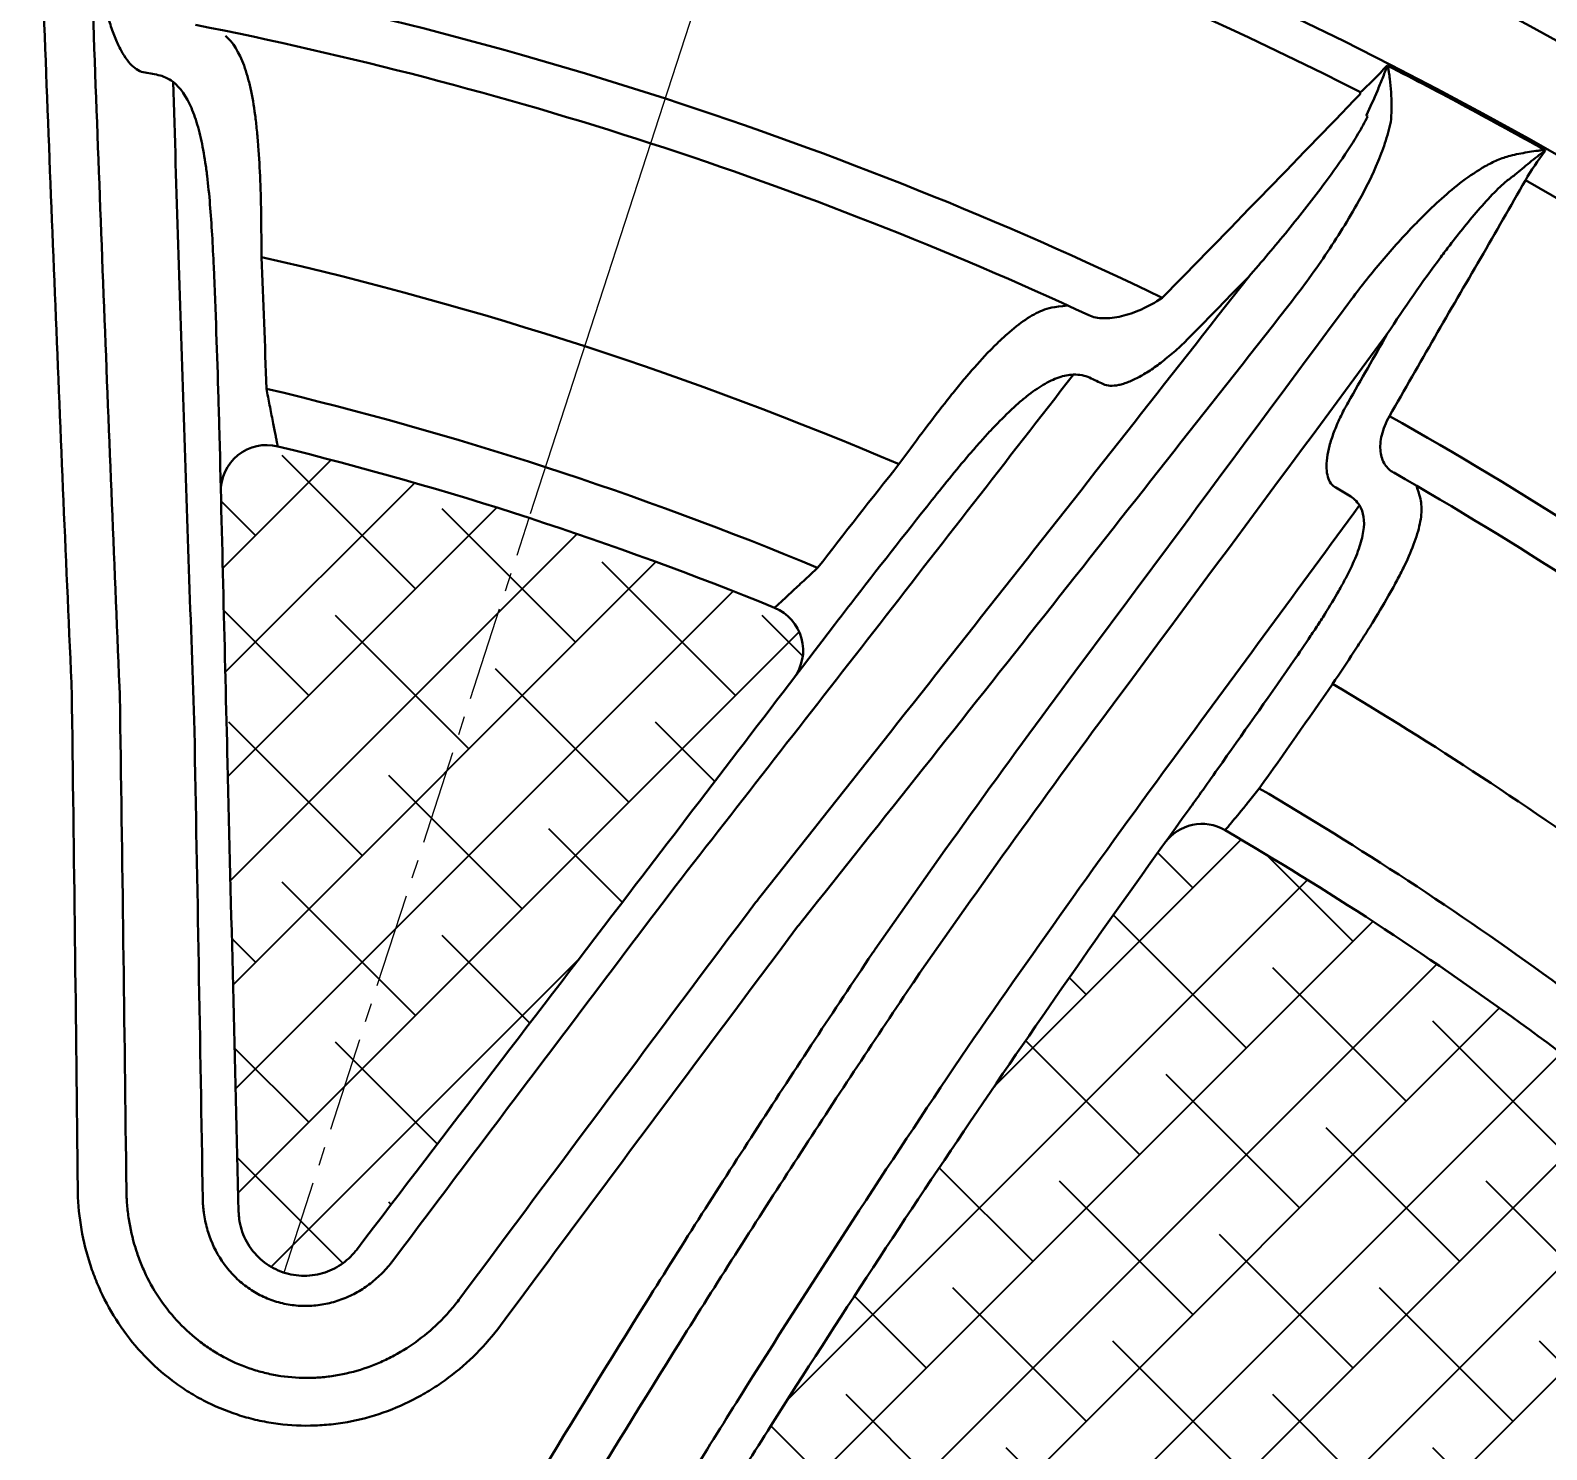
# Model space of a CAD drawing. Header units: inches. Extents: x 975 to 1816, y 133 to 420.
# Drawn here: x 1562.55 to 1582.65, y 308.91 to 327.72 of the extents above; entities that cross this region are included whole.
import ezdxf

# ---------------------------------------------------------------- set-up
doc = ezdxf.new("R2010")
doc.units = ezdxf.units.IN
doc.header["$MEASUREMENT"] = 0
doc.linetypes.add('CENTER', pattern=[2, 1.25, -0.25, 0.25, -0.25])
doc.layers.get('0').update_dxf_attribs({"lineweight": 30})
doc.layers.add('Center', color=1, linetype='CENTER', lineweight=18)
doc.layers.add('FORMAT', color=7, linetype='Continuous')
doc.styles.add('TCVN', font='tcvn+7284-2003r.ttf', dxfattribs={"height": 2.5})
doc.dimstyles.new('TCVN', dxfattribs={"dimtxt": 2.5, "dimasz": 3, "dimexe": 0.1, "dimexo": 0.0625, "dimgap": 0.09, "dimtad": 0, "dimtoh": 1, "dimdec": 0, "dimzin": 0, "dimdsep": 46, "dimtxsty": 'TCVN', "dimcen": 0.09, "dimclrd": 2, "dimclre": 2, "dimclrt": 1, "dimadec": 0, "dimazin": 0, "dimtfac": 1, "dimtdec": 0, "dimtofl": 0, "dimtmove": 0, "dimatfit": 3, "dimfxl": 1, "dimtolj": 1, "dimtzin": 0, "dimlwd": 18, "dimlwe": 18, "dimarcsym": 0})

# ---------------------------------------------------------------- blocks, each defined once
blk = doc.blocks.new('*D74')
at = {"layer": 'Center', "color": 2, "linetype": 'Continuous', "lineweight": 18, "transparency": 16777216}
for p, q in [((1611.12, 353.394), (1591.198, 326.267)), ((1614.12, 353.394), (1611.12, 353.394))]:
    blk.add_line(p, q, dxfattribs=at)
at = {"layer": 'Center', "color": 2, "lineweight": 18, "transparency": 16777216}
for p, q in [((1554.506, 276.426), (1554.686, 276.426)), ((1554.596, 276.336), (1554.596, 276.516))]:
    blk.add_line(p, q, dxfattribs=at)
at = {"layer": 'Center', "color": 2, "transparency": 16777216}
blk.add_solid([(1590.795, 326.563), (1591.601, 325.971), (1589.422, 323.849)], dxfattribs=at)
at = {"layer": 'Defpoints', "color": 0, "transparency": 16777216}
for p in [(1589.422, 323.849), (1519.769, 229.002)]:
    blk.add_point(p, dxfattribs=at)
at = {"layer": 'Center', "color": 1, "transparency": 16777216, "insert": (1617.21, 353.394), "char_height": 2.5, "attachment_point": 5, "style": 'TCVN'}
blk.add_mtext('\\A1;∅118', dxfattribs=at)
blk = doc.blocks.new('*D75')
at = {"layer": 'Center', "color": 2, "linetype": 'Continuous', "lineweight": 18, "transparency": 16777216}
for p, q in [((1614.022, 341.958), (1566.443, 289.491)), ((1617.022, 341.958), (1614.022, 341.958))]:
    blk.add_line(p, q, dxfattribs=at)
at = {"layer": 'Center', "color": 2, "lineweight": 18, "transparency": 16777216}
for p, q in [((1554.506, 276.426), (1554.686, 276.426)), ((1554.596, 276.336), (1554.596, 276.516))]:
    blk.add_line(p, q, dxfattribs=at)
at = {"layer": 'Center', "color": 2, "transparency": 16777216}
blk.add_solid([(1566.073, 289.826), (1566.814, 289.155), (1564.428, 287.268)], dxfattribs=at)
at = {"layer": 'Defpoints', "color": 0, "transparency": 16777216}
for p in [(1564.428, 287.268), (1544.763, 265.583)]:
    blk.add_point(p, dxfattribs=at)
at = {"layer": 'Center', "color": 1, "transparency": 16777216, "insert": (1619.737, 341.958), "char_height": 2.5, "attachment_point": 5, "style": 'TCVN'}
blk.add_mtext('\\A1;∅29', dxfattribs=at)
blk = doc.blocks.new('*D79')
at = {"layer": 'Center', "color": 2, "linetype": 'Continuous', "lineweight": 18, "transparency": 16777216}
blk.add_line((1569.182, 321.319), (1573.49, 334.585), dxfattribs=at)
for start, end in [(82.96732, 87.18581), (74.82735, 79.04584)]:
    blk.add_arc((1554.596, 276.391), 61.085, start, end, dxfattribs=at)
at = {"layer": 'Center', "color": 2, "transparency": 16777216}
for points in [[(1557.583, 336.902), (1557.607, 337.902), (1554.596, 337.475)], [(1570.726, 335.825), (1570.441, 334.867), (1573.459, 334.49)]]:
    blk.add_solid(points, dxfattribs=at)
at = {"layer": 'Defpoints', "color": 0, "transparency": 16777216}
for p in [(1554.596, 349.385), (1567.287, 336.143), (1569.163, 321.259), (1565.915, 311.256), (1554.596, 203.466)]:
    blk.add_point(p, dxfattribs=at)
at = {"layer": 'Center', "color": 1, "transparency": 16777216, "insert": (1564.145, 336.724), "char_height": 2.5, "attachment_point": 5, "rotation": 351.0066, "style": 'TCVN'}
blk.add_mtext('\\A1;18°', dxfattribs=at)
blk = doc.blocks.new('*D83')
at = {"layer": 'Center', "color": 2, "linetype": 'Continuous', "lineweight": 18, "transparency": 16777216}
blk.add_line((1565.88, 280.084), (1565.575, 279.984), dxfattribs=at)
for start, end in [(65.6581, 75.2097), (32.9401, 42.4918)]:
    blk.add_arc((1554.596, 276.385), 11.654, start, end, dxfattribs=at)
at = {"layer": 'Center', "color": 2, "transparency": 16777216}
for points in [[(1557.506, 287.157), (1557.635, 288.149), (1554.596, 288.039)], [(1564.827, 282.938), (1563.925, 282.507), (1565.67, 280.016)]]:
    blk.add_solid(points, dxfattribs=at)
at = {"layer": 'Defpoints', "color": 0, "transparency": 16777216}
for p in [(1554.596, 349.385), (1563.243, 284.198), (1571.34, 281.874), (1565.939, 280.104), (1554.596, 203.466)]:
    blk.add_point(p, dxfattribs=at)
at = {"layer": 'Center', "color": 1, "transparency": 16777216, "insert": (1561.433, 285.823), "char_height": 2.5, "attachment_point": 5, "rotation": 324.0749, "style": 'TCVN'}
blk.add_mtext('\\A1;72°', dxfattribs=at)

msp = doc.modelspace()

# ---------------------------------------------------------------- hatches: boundary and pattern name
at = {"layer": 'FORMAT'}
h = msp.add_hatch(dxfattribs=at)
h.set_pattern_fill('ANSI38', color=3, scale=8)
h.paths.add_polyline_path([(1554.596, 336.264, 0.414214), (1494.668, 276.336, 0.414214), (1554.596, 216.408), (1554.596, 217.588, -0.414214), (1495.758, 276.426, -0.414214), (1554.596, 335.264)])
h.paths.add_polyline_path([(1554.596, 336.264), (1554.596, 335.264, -0.414214), (1613.434, 276.426, -0.414214), (1554.596, 217.588), (1554.596, 216.408, 0.414214), (1614.524, 276.336, 0.414214)])
h.paths.add_polyline_path([(1560.855, 334.334), (1566.535, 333.435), (1567.473, 339.362), (1561.793, 340.261)], flags=9)
h = msp.add_hatch(dxfattribs=at)
h.set_pattern_fill('ANSI38', color=3, scale=8)
edge = h.paths.add_edge_path()
edge.add_spline(control_points=[(1565.165, 318.007), (1565.214, 316.037), (1565.263, 314.053), (1565.312, 312.063)], knot_values=[0, 0, 0, 0, 1, 1, 1, 1], degree=3, periodic=0)
edge.add_spline(control_points=[(1565.313, 312.049), (1565.313, 312.049), (1565.313, 312.048), (1565.313, 312.047), (1565.314, 312.022), (1565.316, 311.993), (1565.32, 311.966), (1565.332, 311.876), (1565.36, 311.783), (1565.403, 311.697), (1565.446, 311.61), (1565.506, 311.528), (1565.578, 311.458), (1565.644, 311.394), (1565.723, 311.34), (1565.806, 311.3), (1565.891, 311.259), (1565.983, 311.232), (1566.076, 311.221), (1566.17, 311.209), (1566.267, 311.214), (1566.358, 311.232), (1566.449, 311.251), (1566.536, 311.285), (1566.614, 311.329), (1566.691, 311.373), (1566.76, 311.429), (1566.817, 311.49), (1566.835, 311.509), (1566.855, 311.532), (1566.868, 311.549)], knot_values=[0.000098, 0.000098, 0.000098, 0.000098, 0.000114, 0.000114, 0.000114, 0.000566, 0.000566, 0.000566, 0.002082, 0.002082, 0.002082, 0.003603, 0.003603, 0.003603, 0.005004, 0.005004, 0.005004, 0.006419, 0.006419, 0.006419, 0.007843, 0.007843, 0.007843, 0.009254, 0.009254, 0.009254, 0.010654, 0.010654, 0.010654, 0.01109, 0.01109, 0.01109, 0.01109], degree=3, periodic=0)
edge.add_spline(control_points=[(1566.873, 311.556), (1568.082, 313.137), (1569.288, 314.713), (1570.486, 316.279)], knot_values=[0, 0, 0, 0, 1, 1, 1, 1], degree=3, periodic=0)
edge.add_spline(control_points=[(1570.486, 316.279), (1571.391, 317.462), (1572.3, 318.651), (1573.213, 319.844)], knot_values=[0, 0, 0, 0, 1, 1, 1, 1], degree=3, periodic=0)
edge.add_arc((1572.187, 319.504), 0.609, 322.5853, 427.7878)
edge.add_arc((1554.596, 276.426), 47.141, 67.7878, 76.2122)
edge.add_arc((1565.685, 321.617), 0.609, 76.2122, 181.4147)
edge.add_spline(control_points=[(1565.055, 322.494), (1565.092, 320.993), (1565.129, 319.496), (1565.165, 318.007)], knot_values=[0, 0, 0, 0, 1, 1, 1, 1], degree=3, periodic=0)
h = msp.add_hatch(dxfattribs=at)
h.set_pattern_fill('ANSI38', color=3, scale=8)
edge = h.paths.add_edge_path()
edge.add_spline(control_points=[(1585.094, 297.61), (1585.012, 297.594), (1584.923, 297.589), (1584.835, 297.599)], knot_values=[0.009254, 0.009254, 0.009254, 0.009254, 0.010654, 0.010654, 0.010654, 0.010654], degree=3, periodic=0)
edge.add_spline(control_points=[(1584.835, 297.599), (1584.746, 297.609), (1584.655, 297.633), (1584.571, 297.671)], knot_values=[0.007843, 0.007843, 0.007843, 0.007843, 0.009254, 0.009254, 0.009254, 0.009254], degree=3, periodic=0)
edge.add_spline(control_points=[(1584.571, 297.671), (1584.486, 297.71), (1584.405, 297.763), (1584.336, 297.827)], knot_values=[0.006419, 0.006419, 0.006419, 0.006419, 0.007843, 0.007843, 0.007843, 0.007843], degree=3, periodic=0)
edge.add_spline(control_points=[(1584.336, 297.827), (1584.267, 297.891), (1584.208, 297.967), (1584.164, 298.05)], knot_values=[0.005004, 0.005004, 0.005004, 0.005004, 0.006419, 0.006419, 0.006419, 0.006419], degree=3, periodic=0)
edge.add_spline(control_points=[(1584.164, 298.05), (1584.12, 298.132), (1584.088, 298.222), (1584.072, 298.312)], knot_values=[0.003603, 0.003603, 0.003603, 0.003603, 0.005004, 0.005004, 0.005004, 0.005004], degree=3, periodic=0)
edge.add_spline(control_points=[(1584.072, 298.312), (1584.055, 298.411), (1584.055, 298.513), (1584.071, 298.608)], knot_values=[0.002082, 0.002082, 0.002082, 0.002082, 0.003603, 0.003603, 0.003603, 0.003603], degree=3, periodic=0)
edge.add_spline(control_points=[(1584.071, 298.608), (1584.087, 298.703), (1584.119, 298.795), (1584.162, 298.875)], knot_values=[0.000566, 0.000566, 0.000566, 0.000566, 0.002082, 0.002082, 0.002082, 0.002082], degree=3, periodic=0)
edge.add_spline(control_points=[(1584.162, 298.875), (1584.175, 298.899), (1584.19, 298.923), (1584.204, 298.944)], knot_values=[0.000114, 0.000114, 0.000114, 0.000114, 0.000566, 0.000566, 0.000566, 0.000566], degree=3, periodic=0)
edge.add_spline(control_points=[(1584.213, 298.958), (1585.343, 300.597), (1586.469, 302.23), (1587.588, 303.853)], knot_values=[0, 0, 0, 0, 1, 1, 1, 1], degree=3, periodic=0)
edge.add_spline(control_points=[(1587.588, 303.853), (1588.266, 304.836), (1588.946, 305.823), (1589.629, 306.813)], knot_values=[0.198369, 0.198369, 0.198369, 0.198369, 1, 1, 1, 1], degree=3, periodic=0)
edge.add_arc((1590.13, 306.467), 0.609, 40.2122, 145.4147, ccw=False)
edge.add_arc((1554.596, 276.426), 47.141, 31.7878, 40.2122, ccw=False)
edge.add_arc((1594.148, 300.937), 0.609, -73.4147, 31.7878, ccw=False)
edge.add_spline(control_points=[(1594.322, 300.354), (1593.17, 300.011), (1592.021, 299.668), (1590.876, 299.328)], knot_values=[0, 0, 0, 0, 0.801631, 0.801631, 0.801631, 0.801631], degree=3, periodic=0)
edge.add_spline(control_points=[(1590.876, 299.328), (1588.987, 298.765), (1587.085, 298.198), (1585.177, 297.63)], knot_values=[0, 0, 0, 0, 1, 1, 1, 1], degree=3, periodic=0)
h.paths.add_polyline_path([(1584.085, 282.634), (1589.085, 282.634), (1589.085, 288.634), (1584.085, 288.634)], flags=9)
h.paths.add_polyline_path([(1553.095, 311.565), (1556.095, 311.565), (1556.095, 317.565), (1553.095, 317.565)], flags=9)
h = msp.add_hatch(dxfattribs=at)
h.set_pattern_fill('ANSI38', color=3, scale=8)
h.set_pattern_definition([(45, (1579.3756, 312.1129), (-0.707107, 0.707107), []), (135, (1579.3756, 312.1129), (-2.12132, 0.707107), [2.5, -1.5])])
edge = h.paths.add_edge_path()
edge.add_spline(control_points=[(1583.415, 307.351), (1584.299, 308.49), (1585.172, 309.646), (1586.032, 310.817)], knot_values=[0, 0, 0, 0, 0.887755, 0.887755, 0.887755, 0.887755], degree=3, periodic=0)
edge.add_arc((1585.541, 311.176), 0.609, 323.8208, 408.3155)
edge.add_arc((1554.596, 276.426), 47.141, 48.3155, 59.6845)
edge.add_arc((1578.083, 316.595), 0.609, 59.6845, 144.7075)
edge.add_spline(control_points=[(1575.102, 313.391), (1575.912, 314.583), (1576.741, 315.771), (1577.589, 316.951)], knot_values=[0.112245, 0.112245, 0.112245, 0.112245, 1, 1, 1, 1], degree=3, periodic=0)
edge.add_spline(control_points=[(1575.102, 313.39), (1574.173, 312.022), (1573.262, 310.634), (1571.923, 308.523), (1571.482, 307.815), (1570.608, 306.388), (1570.175, 305.67), (1568.893, 303.501), (1568.063, 302.046), (1566.461, 299.132), (1565.689, 297.674), (1564.94, 296.207)], knot_values=[0, 0, 0, 0, 0.25, 0.25, 0.375, 0.375, 0.5, 0.5, 0.75, 0.75, 0.997351, 0.997351, 0.997351, 0.997351], degree=3, periodic=0)
edge.add_arc((1554.506, 276.426), 22.365, 45.4418, 62.1897, ccw=False)
edge.add_spline(control_points=[(1570.198, 292.361), (1570.778, 292.943), (1571.356, 293.53), (1572.509, 294.72), (1573.085, 295.324), (1574.802, 297.152), (1575.929, 298.391), (1577.595, 300.281), (1578.145, 300.914), (1579.231, 302.186), (1579.769, 302.825), (1581.362, 304.75), (1582.4, 306.045), (1583.415, 307.351)], knot_values=[0.001587, 0.001587, 0.001587, 0.001587, 0.125, 0.125, 0.25, 0.25, 0.5, 0.5, 0.625, 0.625, 0.75, 0.75, 1, 1, 1, 1], degree=3, periodic=0)
edge = h.paths.add_edge_path()
edge.add_spline(control_points=[(1564.94, 296.207), (1564.932, 296.192), (1564.924, 296.176), (1564.916, 296.16)], knot_values=[0.997351, 0.997351, 0.997351, 0.997351, 0.999994, 0.999994, 0.999994, 0.999994], degree=3, periodic=0)
edge.add_spline(control_points=[(1564.916, 296.16), (1564.888, 296.106), (1564.861, 296.052), (1564.833, 295.998)], knot_values=[0.000001, 0.000001, 0.000001, 0.000001, 1, 1, 1, 1], degree=3, periodic=0)
edge.add_spline(control_points=[(1564.833, 295.998), (1564.789, 295.911), (1564.75, 295.824), (1564.678, 295.646), (1564.646, 295.555), (1564.564, 295.284), (1564.526, 295.102), (1564.492, 294.826), (1564.485, 294.734), (1564.478, 294.549), (1564.478, 294.456), (1564.491, 294.178), (1564.516, 293.995), (1564.576, 293.723), (1564.6, 293.633), (1564.657, 293.453), (1564.689, 293.363), (1564.798, 293.098), (1564.887, 292.927), (1565.045, 292.679), (1565.102, 292.598), (1565.226, 292.438), (1565.292, 292.361), (1565.431, 292.213), (1565.504, 292.142), (1565.658, 292.006), (1565.739, 291.941), (1565.907, 291.819), (1565.995, 291.761), (1566.172, 291.657), (1566.262, 291.609), (1566.446, 291.523), (1566.539, 291.485), (1566.728, 291.416), (1566.824, 291.387), (1567.017, 291.337), (1567.113, 291.316), (1567.304, 291.285), (1567.399, 291.273), (1567.682, 291.252), (1567.87, 291.254), (1568.15, 291.281), (1568.242, 291.294), (1568.424, 291.327), (1568.514, 291.348), (1568.781, 291.421), (1568.954, 291.484), (1569.293, 291.643), (1569.455, 291.736), (1569.763, 291.951), (1569.909, 292.073), (1570.046, 292.21)], knot_values=[0, 0, 0, 0, 0.03125, 0.03125, 0.0625, 0.0625, 0.125, 0.125, 0.15625, 0.15625, 0.1875, 0.1875, 0.25, 0.25, 0.28125, 0.28125, 0.3125, 0.3125, 0.375, 0.375, 0.40625, 0.40625, 0.4375, 0.4375, 0.46875, 0.46875, 0.5, 0.5, 0.53125, 0.53125, 0.5625, 0.5625, 0.59375, 0.59375, 0.625, 0.625, 0.65625, 0.65625, 0.6875, 0.6875, 0.75, 0.75, 0.78125, 0.78125, 0.8125, 0.8125, 0.875, 0.875, 0.9375, 0.9375, 1, 1, 1, 1], degree=3, periodic=0)
edge.add_spline(control_points=[(1570.046, 292.21), (1570.09, 292.253), (1570.133, 292.296), (1570.175, 292.339)], knot_values=[0, 0, 0, 0, 0.999995, 0.999995, 0.999995, 0.999995], degree=3, periodic=0)
edge.add_spline(control_points=[(1570.175, 292.339), (1570.183, 292.347), (1570.19, 292.354), (1570.198, 292.361)], knot_values=[0.000006, 0.000006, 0.000006, 0.000006, 0.001587, 0.001587, 0.001587, 0.001587], degree=3, periodic=0)
edge.add_arc((1554.506, 276.426), 22.365, 45.4418, 62.1897)
h.paths.add_polyline_path([(1537.244, 292.449), (1542.494, 292.449), (1542.494, 298.449), (1537.244, 298.449)], flags=9)

# ---------------------------------------------------------------- linework, layer by layer
for radius in [58.838, 58.403, 57.085]:
    msp.add_circle((1554.596, 276.426), radius)
for centre, radius, start, end in [((1554.596, 276.426), 56.593, 63.1187, 80.8813), ((1554.596, 276.426), 52.986, 64.3216, 79.6784), ((1554.596, 276.426), 52.362, 65.1691, 78.8309), ((1554.596, 276.426), 57.068, 60.5831, 62.9555), ((1554.596, 276.426), 56.593, 47.3912, 60.6088), ((1554.596, 276.426), 49.533, 66.8532, 77.1468), ((1554.596, 276.426), 47.848, 67.3945, 76.6055), ((1554.596, 276.426), 52.986, 47.3538, 60.6462), ((1565.685, 321.617), 0.609, 76.2122, 181.4147), ((1554.596, 276.426), 47.141, 67.7878, 76.2122), ((1554.596, 276.426), 52.362, 47.8084, 60.1916), ((1572.187, 319.504), 0.609, 322.5853, 67.7878), ((1554.596, 276.426), 49.533, 48.6057, 59.3943), ((1554.596, 276.426), 47.848, 48.4483, 59.5517), ((1578.083, 316.595), 0.609, 59.6845, 144.2881), ((1554.596, 276.426), 47.141, 48.3155, 59.6845)]:
    msp.add_arc(centre, radius, start, end)
for points, knots in [([(1563.096, 319.073), (1563.019, 320.786), (1562.946, 322.507), (1562.806, 325.965), (1562.739, 327.698), (1562.674, 329.434)], [0, 0, 0, 0, 0.5, 0.5, 1, 1, 1, 1]), ([(1563.326, 329.448), (1563.39, 327.701), (1563.455, 325.957), (1563.59, 322.478), (1563.66, 320.746), (1563.733, 319.022)], [0, 0, 0, 0, 0.5, 0.5, 1, 1, 1, 1]), ([(1564.047, 327.17), (1564.018, 327.175), (1563.989, 327.188), (1563.932, 327.225), (1563.903, 327.25), (1563.847, 327.312), (1563.82, 327.348), (1563.767, 327.432), (1563.741, 327.48), (1563.691, 327.585), (1563.667, 327.642), (1563.622, 327.765), (1563.601, 327.831), (1563.542, 328.041), (1563.51, 328.193), (1563.486, 328.357)], [0, 0, 0, 0, 0.125, 0.125, 0.25, 0.25, 0.375, 0.375, 0.5, 0.5, 0.625, 0.625, 0.75, 0.75, 1, 1, 1, 1]), ([(1565.137, 327.651), (1565.238, 327.564), (1565.319, 327.433), (1565.4, 327.211), (1565.415, 327.164), (1565.444, 327.064), (1565.457, 327.011), (1565.494, 326.847), (1565.514, 326.729), (1565.54, 326.536), (1565.547, 326.47), (1565.561, 326.332), (1565.568, 326.261), (1565.584, 326.042), (1565.592, 325.89), (1565.605, 325.574), (1565.609, 325.41), (1565.612, 325.155), (1565.613, 325.068), (1565.614, 324.894), (1565.615, 324.806), (1565.614, 324.717)], [0, 0, 0, 0, 0.25, 0.25, 0.3125, 0.3125, 0.375, 0.375, 0.5, 0.5, 0.5625, 0.5625, 0.625, 0.625, 0.75, 0.75, 0.875, 0.875, 0.9375, 0.9375, 1, 1, 1, 1]), ([(1580.184, 326.903), (1580.244, 326.957), (1580.304, 327.013), (1580.42, 327.13), (1580.477, 327.191), (1580.532, 327.254)], [0, 0, 0, 0, 0.5, 0.5, 1, 1, 1, 1]), ([(1580.262, 326.6), (1580.313, 326.705), (1580.362, 326.812), (1580.431, 326.976), (1580.454, 327.031), (1580.487, 327.114), (1580.497, 327.142), (1580.513, 327.184), (1580.518, 327.198), (1580.526, 327.219), (1580.528, 327.226), (1580.532, 327.237), (1580.533, 327.24), (1580.534, 327.246), (1580.534, 327.248), (1580.535, 327.251), (1580.534, 327.254), (1580.532, 327.254)], [0, 0, 0, 0, 0.5, 0.5, 0.75, 0.75, 0.875, 0.875, 0.9375, 0.9375, 0.96875, 0.96875, 0.984375, 0.984375, 0.992188, 0.992188, 1, 1, 1, 1]), ([(1580.543, 327.253), (1580.542, 327.254), (1580.54, 327.255), (1580.539, 327.255), (1580.537, 327.255), (1580.534, 327.254), (1580.532, 327.254)], [0, 0, 0, 0, 0.0000252961, 0.0000252961, 0.0000252961, 0.00005828994, 0.00005828994, 0.00005828994, 0.00005828994]), ([(1580.543, 327.253), (1580.547, 327.247), (1580.549, 327.24), (1580.552, 327.225), (1580.553, 327.218), (1580.557, 327.196), (1580.559, 327.181), (1580.566, 327.137), (1580.57, 327.108), (1580.581, 327.02), (1580.586, 326.961), (1580.597, 326.784), (1580.598, 326.666), (1580.591, 326.547)], [0, 0, 0, 0, 0.03125, 0.03125, 0.0625, 0.0625, 0.125, 0.125, 0.25, 0.25, 0.5, 0.5, 1, 1, 1, 1]), ([(1564.726, 318.441), (1564.678, 319.865), (1564.63, 321.295), (1564.559, 323.445), (1564.536, 324.163), (1564.489, 325.6), (1564.466, 326.319), (1564.443, 327.039)], [0, 0, 0, 0, 0.5, 0.5, 0.75, 0.75, 1, 1, 1, 1]), ([(1564.982, 324.587), (1564.976, 324.731), (1564.969, 324.873), (1564.953, 325.15), (1564.943, 325.285), (1564.922, 325.545), (1564.909, 325.671), (1564.887, 325.853), (1564.879, 325.912), (1564.862, 326.028), (1564.852, 326.083), (1564.823, 326.245), (1564.8, 326.346), (1564.761, 326.486), (1564.748, 326.53), (1564.718, 326.616), (1564.702, 326.657), (1564.62, 326.848), (1564.54, 326.962), (1564.443, 327.039)], [0, 0, 0, 0, 0.125, 0.125, 0.25, 0.25, 0.375, 0.375, 0.4375, 0.4375, 0.5, 0.5, 0.625, 0.625, 0.6875, 0.6875, 0.75, 0.75, 1, 1, 1, 1]), ([(1577.555, 324.178), (1577.995, 324.626), (1578.433, 325.074), (1579.307, 325.974), (1579.742, 326.426), (1580.178, 326.876)], [0, 0, 0, 0, 0.5, 0.5, 1, 1, 1, 1]), ([(1580.178, 326.876), (1580.179, 326.883), (1580.181, 326.889), (1580.182, 326.896), (1580.183, 326.898), (1580.183, 326.901), (1580.184, 326.903)], [0, 0, 0, 0, 0.0001038946, 0.0001038946, 0.0001038946, 0.0001448338, 0.0001448338, 0.0001448338, 0.0001448338]), ([(1579.717, 325.708), (1579.82, 325.847), (1579.921, 325.989), (1580.064, 326.206), (1580.11, 326.279), (1580.199, 326.428), (1580.242, 326.504), (1580.28, 326.582)], [0, 0, 0, 0, 0.5, 0.5, 0.75, 0.75, 1, 1, 1, 1]), ([(1580.591, 326.547), (1580.575, 326.45), (1580.55, 326.355), (1580.491, 326.168), (1580.456, 326.077), (1580.344, 325.807), (1580.256, 325.633), (1580.162, 325.461)], [0, 0, 0, 0, 0.25, 0.25, 0.5, 0.5, 1, 1, 1, 1]), ([(1580.28, 326.582), (1580.277, 326.583), (1580.275, 326.584), (1580.273, 326.585), (1580.271, 326.586), (1580.269, 326.588), (1580.267, 326.59), (1580.265, 326.593), (1580.263, 326.596), (1580.262, 326.6)], [0, 0, 0, 0, 0.0000422428, 0.0000422428, 0.0000422428, 0.000084418, 0.000084418, 0.000084418, 0.0001407012, 0.0001407012, 0.0001407012, 0.0001407012]), ([(1580.998, 325.242), (1581.082, 325.328), (1581.169, 325.411), (1581.349, 325.572), (1581.441, 325.65), (1581.634, 325.795), (1581.734, 325.863), (1581.89, 325.951), (1581.943, 325.978), (1582.054, 326.026), (1582.11, 326.046), (1582.17, 326.06)], [0, 0, 0, 0, 0.25, 0.25, 0.5, 0.5, 0.75, 0.75, 0.875, 0.875, 1, 1, 1, 1]), ([(1582.17, 326.06), (1582.245, 326.079), (1582.321, 326.094), (1582.434, 326.113), (1582.472, 326.119), (1582.529, 326.127), (1582.549, 326.129), (1582.577, 326.133), (1582.587, 326.134), (1582.606, 326.135), (1582.616, 326.136), (1582.625, 326.136)], [0, 0, 0, 0, 0.5, 0.5, 0.75, 0.75, 0.875, 0.875, 0.9375, 0.9375, 1, 1, 1, 1]), ([(1582.634, 326.126), (1582.632, 326.126), (1582.631, 326.125), (1582.629, 326.124), (1582.627, 326.124), (1582.624, 326.122), (1582.622, 326.12), (1582.615, 326.116), (1582.61, 326.113), (1582.597, 326.103), (1582.589, 326.097), (1582.563, 326.078), (1582.546, 326.065), (1582.495, 326.025), (1582.461, 325.998), (1582.361, 325.917), (1582.296, 325.862), (1582.232, 325.807)], [0, 0, 0, 0, 0.007813, 0.007813, 0.015625, 0.015625, 0.03125, 0.03125, 0.0625, 0.0625, 0.125, 0.125, 0.25, 0.25, 0.5, 0.5, 1, 1, 1, 1]), ([(1582.625, 326.136), (1582.627, 326.135), (1582.629, 326.133), (1582.631, 326.132), (1582.632, 326.13), (1582.633, 326.128), (1582.634, 326.126)], [0, 0, 0, 0, 0.00003455991, 0.00003455991, 0.00003455991, 0.00006825331, 0.00006825331, 0.00006825331, 0.00006825331]), ([(1578.698, 324.453), (1578.876, 324.656), (1579.05, 324.862), (1579.391, 325.279), (1579.557, 325.491), (1579.717, 325.708)], [0, 0, 0, 0, 0.5, 0.5, 1, 1, 1, 1]), ([(1582.232, 325.807), (1582.187, 325.777), (1582.145, 325.744), (1582.064, 325.675), (1582.025, 325.639), (1581.912, 325.527), (1581.84, 325.449), (1581.629, 325.209), (1581.497, 325.043), (1581.368, 324.873)], [0, 0, 0, 0, 0.125, 0.125, 0.25, 0.25, 0.5, 0.5, 1, 1, 1, 1]), ([(1580.162, 325.461), (1580.025, 325.214), (1579.876, 324.975), (1579.559, 324.508), (1579.392, 324.281), (1579.218, 324.059)], [0, 0, 0, 0, 0.5, 0.5, 1, 1, 1, 1]), ([(1580.017, 324.094), (1580.146, 324.269), (1580.28, 324.44), (1580.559, 324.774), (1580.703, 324.937), (1580.853, 325.095)], [0, 0, 0, 0, 0.5, 0.5, 1, 1, 1, 1]), ([(1572.241, 316.257), (1573.313, 317.609), (1574.388, 318.97), (1576.543, 321.705), (1577.62, 323.077), (1578.698, 324.453)], [0, 0, 0, 0, 0.5, 0.5, 1, 1, 1, 1]), ([(1579.218, 324.059), (1578.144, 322.692), (1577.072, 321.33), (1574.926, 318.615), (1573.855, 317.265), (1572.787, 315.924)], [0, 0, 0, 0, 0.5, 0.5, 1, 1, 1, 1]), ([(1574.066, 321.971), (1574.171, 322.115), (1574.273, 322.254), (1574.475, 322.523), (1574.574, 322.653), (1574.722, 322.841), (1574.771, 322.903), (1574.868, 323.022), (1574.916, 323.079), (1575.057, 323.246), (1575.148, 323.348), (1575.282, 323.489), (1575.327, 323.534), (1575.414, 323.619), (1575.457, 323.659), (1575.584, 323.771), (1575.665, 323.835), (1575.821, 323.94), (1575.896, 323.981), (1576.042, 324.041), (1576.111, 324.058), (1576.305, 324.075)], [0, 0, 0, 0, 0.125, 0.125, 0.25, 0.25, 0.3125, 0.3125, 0.375, 0.375, 0.5, 0.5, 0.5625, 0.5625, 0.625, 0.625, 0.75, 0.75, 0.875, 0.875, 1, 1, 1, 1]), ([(1576.585, 323.946), (1576.64, 323.921), (1576.704, 323.908), (1576.814, 323.905), (1576.852, 323.907), (1576.932, 323.916), (1576.973, 323.923), (1577.057, 323.943), (1577.101, 323.956), (1577.189, 323.986), (1577.234, 324.003), (1577.37, 324.064), (1577.464, 324.116), (1577.555, 324.178)], [0, 0, 0, 0, 0.25, 0.25, 0.375, 0.375, 0.5, 0.5, 0.625, 0.625, 0.75, 0.75, 1, 1, 1, 1]), ([(1577.928, 323.664), (1577.87, 323.605), (1577.812, 323.549), (1577.695, 323.444), (1577.637, 323.395), (1577.524, 323.306), (1577.469, 323.265), (1577.36, 323.192), (1577.307, 323.159), (1577.205, 323.104), (1577.156, 323.081), (1577.087, 323.054), (1577.065, 323.046), (1577.021, 323.032), (1577, 323.027), (1576.898, 323.006), (1576.83, 323.009), (1576.776, 323.034)], [0, 0, 0, 0, 0.125, 0.125, 0.25, 0.25, 0.375, 0.375, 0.5, 0.5, 0.625, 0.625, 0.6875, 0.6875, 0.75, 0.75, 1, 1, 1, 1]), ([(1576.379, 323.16), (1575.937, 322.592), (1575.496, 322.023), (1574.614, 320.888), (1574.173, 320.322), (1573.292, 319.19), (1572.852, 318.625), (1571.973, 317.496), (1571.534, 316.933), (1571.096, 316.371)], [0, 0, 0, 0, 0.25, 0.25, 0.5, 0.5, 0.75, 0.75, 1, 1, 1, 1]), ([(1576.379, 323.16), (1576.317, 323.158), (1576.253, 323.145), (1576.118, 323.099), (1576.049, 323.066), (1575.907, 322.982), (1575.833, 322.93), (1575.719, 322.839), (1575.68, 322.807), (1575.602, 322.738), (1575.563, 322.701), (1575.444, 322.588), (1575.363, 322.505), (1575.238, 322.372), (1575.197, 322.326), (1575.112, 322.23), (1575.069, 322.181), (1574.854, 321.933), (1574.681, 321.719), (1574.502, 321.494)], [0, 0, 0, 0, 0.125, 0.125, 0.25, 0.25, 0.375, 0.375, 0.4375, 0.4375, 0.5, 0.5, 0.625, 0.625, 0.6875, 0.6875, 0.75, 0.75, 1, 1, 1, 1]), ([(1565.723, 322.756), (1565.738, 322.678), (1565.752, 322.605), (1565.772, 322.505), (1565.778, 322.474), (1565.789, 322.415), (1565.795, 322.388), (1565.805, 322.339), (1565.809, 322.317), (1565.817, 322.278), (1565.82, 322.262), (1565.828, 322.222), (1565.831, 322.208), (1565.831, 322.208)], [0, 0, 0, 0, 0.25, 0.25, 0.375, 0.375, 0.5, 0.5, 0.625, 0.625, 0.75, 0.75, 1, 1, 1, 1]), ([(1579.856, 321.662), (1579.807, 321.69), (1579.771, 321.737), (1579.742, 321.838), (1579.736, 321.875), (1579.732, 321.959), (1579.734, 322.005), (1579.748, 322.106), (1579.759, 322.16), (1579.789, 322.274), (1579.809, 322.334), (1579.857, 322.46), (1579.884, 322.524), (1579.947, 322.656), (1579.982, 322.724), (1580.021, 322.792)], [0, 0, 0, 0, 0.25, 0.25, 0.375, 0.375, 0.5, 0.5, 0.625, 0.625, 0.75, 0.75, 0.875, 0.875, 1, 1, 1, 1]), ([(1580.569, 322.608), (1580.545, 322.566), (1580.524, 322.524), (1580.49, 322.441), (1580.477, 322.399), (1580.457, 322.319), (1580.451, 322.28), (1580.445, 322.207), (1580.446, 322.172), (1580.454, 322.106), (1580.461, 322.076), (1580.48, 322.019), (1580.493, 321.993), (1580.538, 321.923), (1580.577, 321.886), (1580.625, 321.859)], [0, 0, 0, 0, 0.125, 0.125, 0.25, 0.25, 0.375, 0.375, 0.5, 0.5, 0.625, 0.625, 0.75, 0.75, 1, 1, 1, 1]), ([(1580.927, 321.685), (1580.967, 321.564), (1580.984, 321.506), (1580.997, 321.372), (1580.993, 321.298), (1580.97, 321.172), (1580.96, 321.128), (1580.934, 321.038), (1580.919, 320.991), (1580.867, 320.845), (1580.822, 320.74), (1580.741, 320.573), (1580.712, 320.515), (1580.65, 320.397), (1580.618, 320.337), (1580.515, 320.154), (1580.439, 320.026), (1580.317, 319.827), (1580.274, 319.759), (1580.187, 319.623), (1580.143, 319.554), (1580.006, 319.345), (1579.912, 319.203), (1579.814, 319.058)], [0, 0, 0, 0, 0.125, 0.125, 0.25, 0.25, 0.3125, 0.3125, 0.375, 0.375, 0.5, 0.5, 0.5625, 0.5625, 0.625, 0.625, 0.75, 0.75, 0.8125, 0.8125, 0.875, 0.875, 1, 1, 1, 1]), ([(1579.263, 319.314), (1579.343, 319.429), (1579.421, 319.542), (1579.532, 319.709), (1579.569, 319.764), (1579.641, 319.874), (1579.676, 319.929), (1579.777, 320.09), (1579.84, 320.194), (1579.926, 320.344), (1579.953, 320.394), (1580.004, 320.491), (1580.029, 320.539), (1580.096, 320.679), (1580.133, 320.766), (1580.19, 320.931), (1580.211, 321.008), (1580.244, 321.223), (1580.227, 321.337), (1580.171, 321.427)], [0, 0, 0, 0, 0.125, 0.125, 0.1875, 0.1875, 0.25, 0.25, 0.375, 0.375, 0.4375, 0.4375, 0.5, 0.5, 0.625, 0.625, 0.75, 0.75, 1, 1, 1, 1]), ([(1572.417, 320.068), (1572.417, 320.068), (1572.427, 320.078), (1572.457, 320.105), (1572.469, 320.117), (1572.498, 320.143), (1572.515, 320.158), (1572.551, 320.193), (1572.572, 320.212), (1572.616, 320.252), (1572.639, 320.274), (1572.713, 320.343), (1572.768, 320.394), (1572.826, 320.448)], [0, 0, 0, 0, 0.25, 0.25, 0.375, 0.375, 0.5, 0.5, 0.625, 0.625, 0.75, 0.75, 1, 1, 1, 1]), ([(1563.733, 319.022), (1563.735, 318.981), (1563.737, 318.941), (1563.738, 318.901), (1563.738, 318.901), (1563.738, 318.901), (1563.738, 318.901)], [0, 0, 0, 0, 0.0006098362, 0.0006098362, 0.0006098362, 0.0006100972, 0.0006100972, 0.0006100972, 0.0006100972]), ([(1578.599, 317.372), (1578.567, 317.333), (1578.537, 317.297), (1578.485, 317.235), (1578.463, 317.208), (1578.428, 317.165), (1578.414, 317.148), (1578.395, 317.126), (1578.391, 317.12), (1578.391, 317.12)], [0, 0, 0, 0, 0.25, 0.25, 0.5, 0.5, 0.75, 0.75, 1, 1, 1, 1]), ([(1572.166, 316.163), (1572.166, 316.163), (1572.166, 316.163), (1572.166, 316.163), (1572.191, 316.194), (1572.216, 316.226), (1572.241, 316.257)], [-0.000000261, -0.000000261, -0.000000261, -0.000000261, 0, 0, 0, 0.0006098362, 0.0006098362, 0.0006098362, 0.0006098362]), ([(1562.596, 296.4), (1563.417, 298.041), (1564.266, 299.673), (1565.581, 302.106), (1566.026, 302.914), (1566.705, 304.123), (1566.933, 304.525), (1567.392, 305.329), (1567.624, 305.73), (1568.788, 307.729), (1569.742, 309.308), (1571.206, 311.647), (1571.7, 312.422), (1572.698, 313.961), (1573.202, 314.726), (1573.711, 315.485)], [0, 0, 0, 0, 0.25, 0.25, 0.375, 0.375, 0.4375, 0.4375, 0.5, 0.5, 0.75, 0.75, 0.875, 0.875, 1, 1, 1, 1]), ([(1574.222, 315.053), (1573.718, 314.302), (1573.218, 313.545), (1572.229, 312.021), (1571.739, 311.254), (1570.288, 308.939), (1569.342, 307.377), (1568.188, 305.398), (1567.959, 305.001), (1567.503, 304.206), (1567.277, 303.808), (1566.604, 302.612), (1566.163, 301.812), (1564.859, 299.405), (1564.017, 297.79), (1563.203, 296.166)], [0, 0, 0, 0, 0.125, 0.125, 0.25, 0.25, 0.5, 0.5, 0.5625, 0.5625, 0.625, 0.625, 0.75, 0.75, 1, 1, 1, 1]), ([(1564.299, 296.053), (1564.691, 296.829), (1565.09, 297.603), (1565.9, 299.147), (1566.312, 299.916), (1567.566, 302.217), (1568.428, 303.742), (1569.76, 306.014), (1570.21, 306.767), (1571.119, 308.262), (1571.578, 309.005), (1572.972, 311.22), (1573.921, 312.677), (1574.89, 314.115)], [0, 0, 0, 0, 0.125, 0.125, 0.25, 0.25, 0.5, 0.5, 0.625, 0.625, 0.75, 0.75, 1, 1, 1, 1]), ([(1575.102, 313.39), (1574.173, 312.022), (1573.262, 310.634), (1571.923, 308.523), (1571.482, 307.815), (1570.608, 306.388), (1570.175, 305.67), (1568.893, 303.501), (1568.063, 302.046), (1566.453, 299.117), (1565.672, 297.643), (1564.916, 296.16)], [0, 0, 0, 0, 0.25, 0.25, 0.375, 0.375, 0.5, 0.5, 0.75, 0.75, 1, 1, 1, 1]), ([(1568.784, 310.556), (1568.587, 310.292), (1568.358, 310.061), (1568.029, 309.815), (1567.961, 309.768), (1567.822, 309.679), (1567.751, 309.638), (1567.532, 309.521), (1567.382, 309.455), (1567.074, 309.347), (1566.916, 309.305), (1566.673, 309.261), (1566.591, 309.25), (1566.428, 309.234), (1566.346, 309.229), (1566.101, 309.225), (1565.938, 309.236), (1565.694, 309.272), (1565.613, 309.288), (1565.453, 309.326), (1565.374, 309.348), (1565.142, 309.424), (1564.991, 309.487), (1564.773, 309.601), (1564.701, 309.643), (1564.562, 309.731), (1564.495, 309.777), (1564.3, 309.925), (1564.178, 310.033), (1563.952, 310.27), (1563.848, 310.399), (1563.662, 310.668), (1563.58, 310.809), (1563.474, 311.029), (1563.441, 311.103), (1563.381, 311.256), (1563.354, 311.334), (1563.281, 311.569), (1563.244, 311.728), (1563.194, 312.05), (1563.18, 312.213), (1563.179, 312.377)], [0, 0, 0, 0, 0.125, 0.125, 0.15625, 0.15625, 0.1875, 0.1875, 0.25, 0.25, 0.3125, 0.3125, 0.34375, 0.34375, 0.375, 0.375, 0.4375, 0.4375, 0.46875, 0.46875, 0.5, 0.5, 0.5625, 0.5625, 0.59375, 0.59375, 0.625, 0.625, 0.6875, 0.6875, 0.75, 0.75, 0.8125, 0.8125, 0.84375, 0.84375, 0.875, 0.875, 0.9375, 0.9375, 1, 1, 1, 1]), ([(1563.824, 312.35), (1563.825, 312.318), (1563.826, 312.285), (1563.829, 312.221), (1563.831, 312.189), (1563.839, 312.092), (1563.846, 312.028), (1563.876, 311.838), (1563.905, 311.712), (1563.962, 311.527), (1563.983, 311.465), (1564.031, 311.344), (1564.056, 311.285), (1564.14, 311.111), (1564.204, 311), (1564.35, 310.787), (1564.433, 310.685), (1564.611, 310.498), (1564.706, 310.412), (1564.86, 310.295), (1564.913, 310.258), (1565.023, 310.188), (1565.079, 310.156), (1565.252, 310.065), (1565.371, 310.015), (1565.554, 309.955), (1565.616, 309.938), (1565.743, 309.908), (1565.807, 309.895), (1566, 309.867), (1566.129, 309.859), (1566.322, 309.862), (1566.386, 309.866), (1566.515, 309.879), (1566.58, 309.888), (1566.772, 309.923), (1566.897, 309.957), (1567.079, 310.021), (1567.139, 310.045), (1567.257, 310.097), (1567.316, 310.126), (1567.488, 310.219), (1567.596, 310.288), (1567.802, 310.442), (1567.9, 310.527), (1568.037, 310.665), (1568.082, 310.713), (1568.145, 310.786), (1568.166, 310.811), (1568.206, 310.862), (1568.227, 310.888), (1568.246, 310.914)], [0, 0, 0, 0, 0.015625, 0.015625, 0.03125, 0.03125, 0.0625, 0.0625, 0.125, 0.125, 0.15625, 0.15625, 0.1875, 0.1875, 0.25, 0.25, 0.3125, 0.3125, 0.375, 0.375, 0.40625, 0.40625, 0.4375, 0.4375, 0.5, 0.5, 0.53125, 0.53125, 0.5625, 0.5625, 0.625, 0.625, 0.65625, 0.65625, 0.6875, 0.6875, 0.75, 0.75, 0.78125, 0.78125, 0.8125, 0.8125, 0.875, 0.875, 0.9375, 0.9375, 0.96875, 0.96875, 0.984375, 0.984375, 1, 1, 1, 1]), ([(1564.839, 312.154), (1564.839, 312.154), (1564.839, 312.154), (1564.839, 312.154), (1564.838, 312.18), (1564.838, 312.205), (1564.837, 312.231)], [-0.000000261, -0.000000261, -0.000000261, -0.000000261, 0, 0, 0, 0.0003823398, 0.0003823398, 0.0003823398, 0.0003823398]), ([(1567.308, 311.352), (1567.263, 311.298), (1567.214, 311.246), (1567.109, 311.151), (1567.054, 311.107), (1566.939, 311.028), (1566.879, 310.992), (1566.752, 310.929), (1566.686, 310.903), (1566.553, 310.859), (1566.485, 310.843), (1566.346, 310.82), (1566.275, 310.814), (1566.135, 310.814), (1566.065, 310.819), (1565.926, 310.84), (1565.857, 310.857), (1565.723, 310.9), (1565.658, 310.927), (1565.533, 310.991), (1565.473, 311.029), (1565.359, 311.112), (1565.306, 311.158), (1565.208, 311.258), (1565.162, 311.312), (1565.037, 311.483), (1564.972, 311.607), (1564.902, 311.807), (1564.883, 311.876), (1564.862, 311.979), (1564.856, 312.014), (1564.849, 312.066), (1564.847, 312.084), (1564.844, 312.11), (1564.843, 312.123), (1564.842, 312.136), (1564.841, 312.145), (1564.841, 312.15), (1564.841, 312.154)], [0, 0, 0, 0, 0.0625, 0.0625, 0.125, 0.125, 0.1875, 0.1875, 0.25, 0.25, 0.3125, 0.3125, 0.375, 0.375, 0.4375, 0.4375, 0.5, 0.5, 0.5625, 0.5625, 0.625, 0.625, 0.6875, 0.6875, 0.75, 0.75, 0.875, 0.875, 0.9375, 0.9375, 0.96875, 0.96875, 0.984375, 0.984375, 0.992188, 0.996094, 0.996094, 1, 1, 1, 1]), ([(1565.313, 312.049), (1565.313, 312.049), (1565.313, 312.048), (1565.313, 312.047), (1565.314, 312.022), (1565.316, 311.993), (1565.32, 311.966), (1565.332, 311.876), (1565.36, 311.783), (1565.403, 311.697), (1565.446, 311.61), (1565.506, 311.528), (1565.578, 311.458), (1565.644, 311.394), (1565.723, 311.34), (1565.806, 311.3), (1565.891, 311.259), (1565.983, 311.232), (1566.076, 311.221), (1566.17, 311.209), (1566.267, 311.214), (1566.358, 311.232), (1566.449, 311.251), (1566.536, 311.285), (1566.614, 311.329), (1566.691, 311.373), (1566.76, 311.429), (1566.817, 311.49), (1566.835, 311.509), (1566.855, 311.532), (1566.868, 311.549)], [0.00009754, 0.00009754, 0.00009754, 0.00009754, 0.0001137, 0.0001137, 0.0001137, 0.00056562, 0.00056562, 0.00056562, 0.00208171, 0.00208171, 0.00208171, 0.00360326, 0.00360326, 0.00360326, 0.00500427, 0.00500427, 0.00500427, 0.00641857, 0.00641857, 0.00641857, 0.00784285, 0.00784285, 0.00784285, 0.00925417, 0.00925417, 0.00925417, 0.0106535, 0.0106535, 0.0106535, 0.01109038, 0.01109038, 0.01109038, 0.01109038]), ([(1567.356, 311.412), (1567.34, 311.392), (1567.325, 311.372), (1567.31, 311.352), (1567.31, 311.352), (1567.31, 311.352), (1567.31, 311.352)], [0, 0, 0, 0, 0.0003823398, 0.0003823398, 0.0003823398, 0.0003826008, 0.0003826008, 0.0003826008, 0.0003826008])]:
    msp.add_open_spline(points, degree=3, knots=knots)
for points in [[(1564.247, 327.131), (1564.18, 327.144), (1564.113, 327.157), (1564.047, 327.17)], [(1564.443, 327.039), (1564.378, 327.087), (1564.312, 327.118), (1564.247, 327.131)], [(1582.634, 326.126), (1582.536, 325.999), (1582.446, 325.867), (1582.37, 325.734)], [(1582.37, 325.734), (1582.172, 325.389), (1581.974, 325.044), (1581.776, 324.699)], [(1580.853, 325.095), (1580.901, 325.144), (1580.949, 325.194), (1580.998, 325.242)], [(1581.368, 324.873), (1581.329, 324.822), (1581.289, 324.77), (1581.25, 324.718)], [(1581.368, 324.873), (1581.368, 324.873), (1581.368, 324.873), (1581.368, 324.873)], [(1565.614, 324.717), (1565.64, 324.136), (1565.662, 323.554), (1565.68, 322.972)], [(1581.25, 324.718), (1581.002, 324.387), (1580.766, 324.046), (1580.54, 323.699)], [(1581.776, 324.699), (1581.369, 324.005), (1580.966, 323.308), (1580.569, 322.608)], [(1565.045, 322.845), (1565.028, 323.426), (1565.007, 324.007), (1564.982, 324.587)], [(1578.698, 324.453), (1578.442, 324.19), (1578.185, 323.927), (1577.928, 323.664)], [(1576.486, 319.338), (1577.662, 320.917), (1578.84, 322.504), (1580.017, 324.094)], [(1580.54, 323.699), (1579.357, 322.098), (1578.173, 320.5), (1576.992, 318.909)], [(1580.021, 322.792), (1580.193, 323.095), (1580.366, 323.397), (1580.54, 323.699)], [(1576.592, 323.12), (1576.531, 323.148), (1576.46, 323.161), (1576.379, 323.16)], [(1576.776, 323.034), (1576.715, 323.062), (1576.653, 323.091), (1576.592, 323.12)], [(1565.055, 322.494), (1565.052, 322.608), (1565.048, 322.725), (1565.045, 322.845)], [(1565.68, 322.972), (1565.695, 322.898), (1565.709, 322.826), (1565.723, 322.756)], [(1565.055, 322.494), (1565.092, 320.993), (1565.129, 319.496), (1565.165, 318.007)], [(1572.988, 320.598), (1573.344, 321.058), (1573.704, 321.516), (1574.066, 321.971)], [(1580.036, 321.558), (1579.976, 321.592), (1579.916, 321.627), (1579.856, 321.662)], [(1574.502, 321.494), (1574.141, 321.039), (1573.782, 320.582), (1573.427, 320.122)], [(1580.171, 321.427), (1580.135, 321.483), (1580.09, 321.526), (1580.036, 321.558)], [(1577.766, 318.156), (1578.566, 319.243), (1579.368, 320.334), (1580.171, 321.427)], [(1572.826, 320.448), (1572.878, 320.497), (1572.932, 320.546), (1572.988, 320.598)], [(1573.427, 320.122), (1573.353, 320.026), (1573.282, 319.934), (1573.213, 319.844)], [(1570.486, 316.279), (1571.391, 317.462), (1572.3, 318.651), (1573.213, 319.844)], [(1573.751, 315.544), (1574.639, 316.817), (1575.551, 318.083), (1576.486, 319.338)], [(1578.292, 317.933), (1578.618, 318.391), (1578.942, 318.852), (1579.263, 319.314)], [(1563.1, 318.969), (1563.098, 319.003), (1563.097, 319.038), (1563.096, 319.073)], [(1579.814, 319.058), (1579.493, 318.595), (1579.17, 318.134), (1578.843, 317.675)], [(1563.179, 312.377), (1563.157, 314.585), (1563.13, 316.784), (1563.1, 318.969)], [(1563.738, 318.901), (1563.77, 316.73), (1563.799, 314.544), (1563.824, 312.35)], [(1576.992, 318.909), (1576.057, 317.65), (1575.145, 316.38), (1574.257, 315.104)], [(1564.837, 312.231), (1564.803, 314.311), (1564.765, 316.383), (1564.726, 318.441)], [(1574.89, 314.115), (1575.799, 315.437), (1576.734, 316.751), (1577.766, 318.156)], [(1565.165, 318.007), (1565.214, 316.037), (1565.263, 314.053), (1565.312, 312.063)], [(1578.07, 317.619), (1578.141, 317.719), (1578.215, 317.824), (1578.292, 317.933)], [(1577.993, 317.511), (1578.018, 317.546), (1578.044, 317.582), (1578.07, 317.619)], [(1578.843, 317.675), (1578.793, 317.613), (1578.746, 317.553), (1578.701, 317.497)], [(1577.912, 317.398), (1577.938, 317.434), (1577.965, 317.472), (1577.993, 317.511)], [(1578.652, 317.436), (1578.634, 317.413), (1578.616, 317.392), (1578.599, 317.372)], [(1578.701, 317.497), (1578.684, 317.476), (1578.668, 317.455), (1578.652, 317.436)], [(1577.912, 317.398), (1576.951, 316.071), (1576.014, 314.734), (1575.102, 313.391)], [(1566.873, 311.556), (1568.082, 313.137), (1569.288, 314.713), (1570.486, 316.279)], [(1571.096, 316.371), (1569.855, 314.729), (1568.606, 313.075), (1567.356, 311.412)], [(1568.246, 310.914), (1569.555, 312.674), (1570.864, 314.426), (1572.166, 316.163)], [(1572.722, 315.842), (1571.414, 314.093), (1570.099, 312.329), (1568.784, 310.556)], [(1572.787, 315.924), (1572.765, 315.897), (1572.744, 315.87), (1572.722, 315.842)], [(1573.711, 315.485), (1573.724, 315.505), (1573.738, 315.524), (1573.751, 315.544)], [(1574.257, 315.104), (1574.245, 315.087), (1574.234, 315.07), (1574.222, 315.053)], [(1564.841, 312.154), (1564.84, 312.154), (1564.84, 312.154), (1564.839, 312.154)], [(1565.312, 312.063), (1565.312, 312.059), (1565.312, 312.054), (1565.313, 312.049)], [(1566.869, 311.551), (1566.87, 311.552), (1566.872, 311.554), (1566.873, 311.556)]]:
    msp.add_open_spline(points, degree=3)
at = {"layer": 'Center'}
msp.add_line((1565.915, 311.256), (1569.163, 321.259), dxfattribs=at)
at = {"layer": 'FORMAT'}
msp.add_circle((1554.596, 276.336), 59.928, dxfattribs=at)

# ---------------------------------------------------------------- dimensions: what is measured, and where the dimension line sits
at = {"layer": 'Center'}
for p1, p2, picture, middle in [((1519.769, 229.002), (1589.422, 323.849), '*D74', (1617.21, 353.394)), ((1544.763, 265.583), (1564.428, 287.268), '*D75', (1619.737, 341.958))]:
    dim = msp.add_diameter_dim_2p(p1=p1, p2=p2, dimstyle='TCVN', dxfattribs=at)
    dim.commit()
    dim.dimension.update_dxf_attribs({"geometry": picture, "text_midpoint": middle, "dimtype": 163})
for base, line1, picture, middle in [((1567.287, 336.143), ((1565.915, 311.256), (1569.163, 321.259)), '*D79', (1564.145, 336.724)), ((1563.243, 284.198), ((1571.34, 281.874), (1565.939, 280.104)), '*D83', (1561.433, 285.823))]:
    dim = msp.add_angular_dim_2l(base=base, line1=line1, line2=((1554.596, 349.385), (1554.596, 203.466)), dimstyle='TCVN', dxfattribs=at)
    dim.commit()
    dim.dimension.update_dxf_attribs({"geometry": picture, "text_midpoint": middle})

doc.saveas('drawing.dxf')
